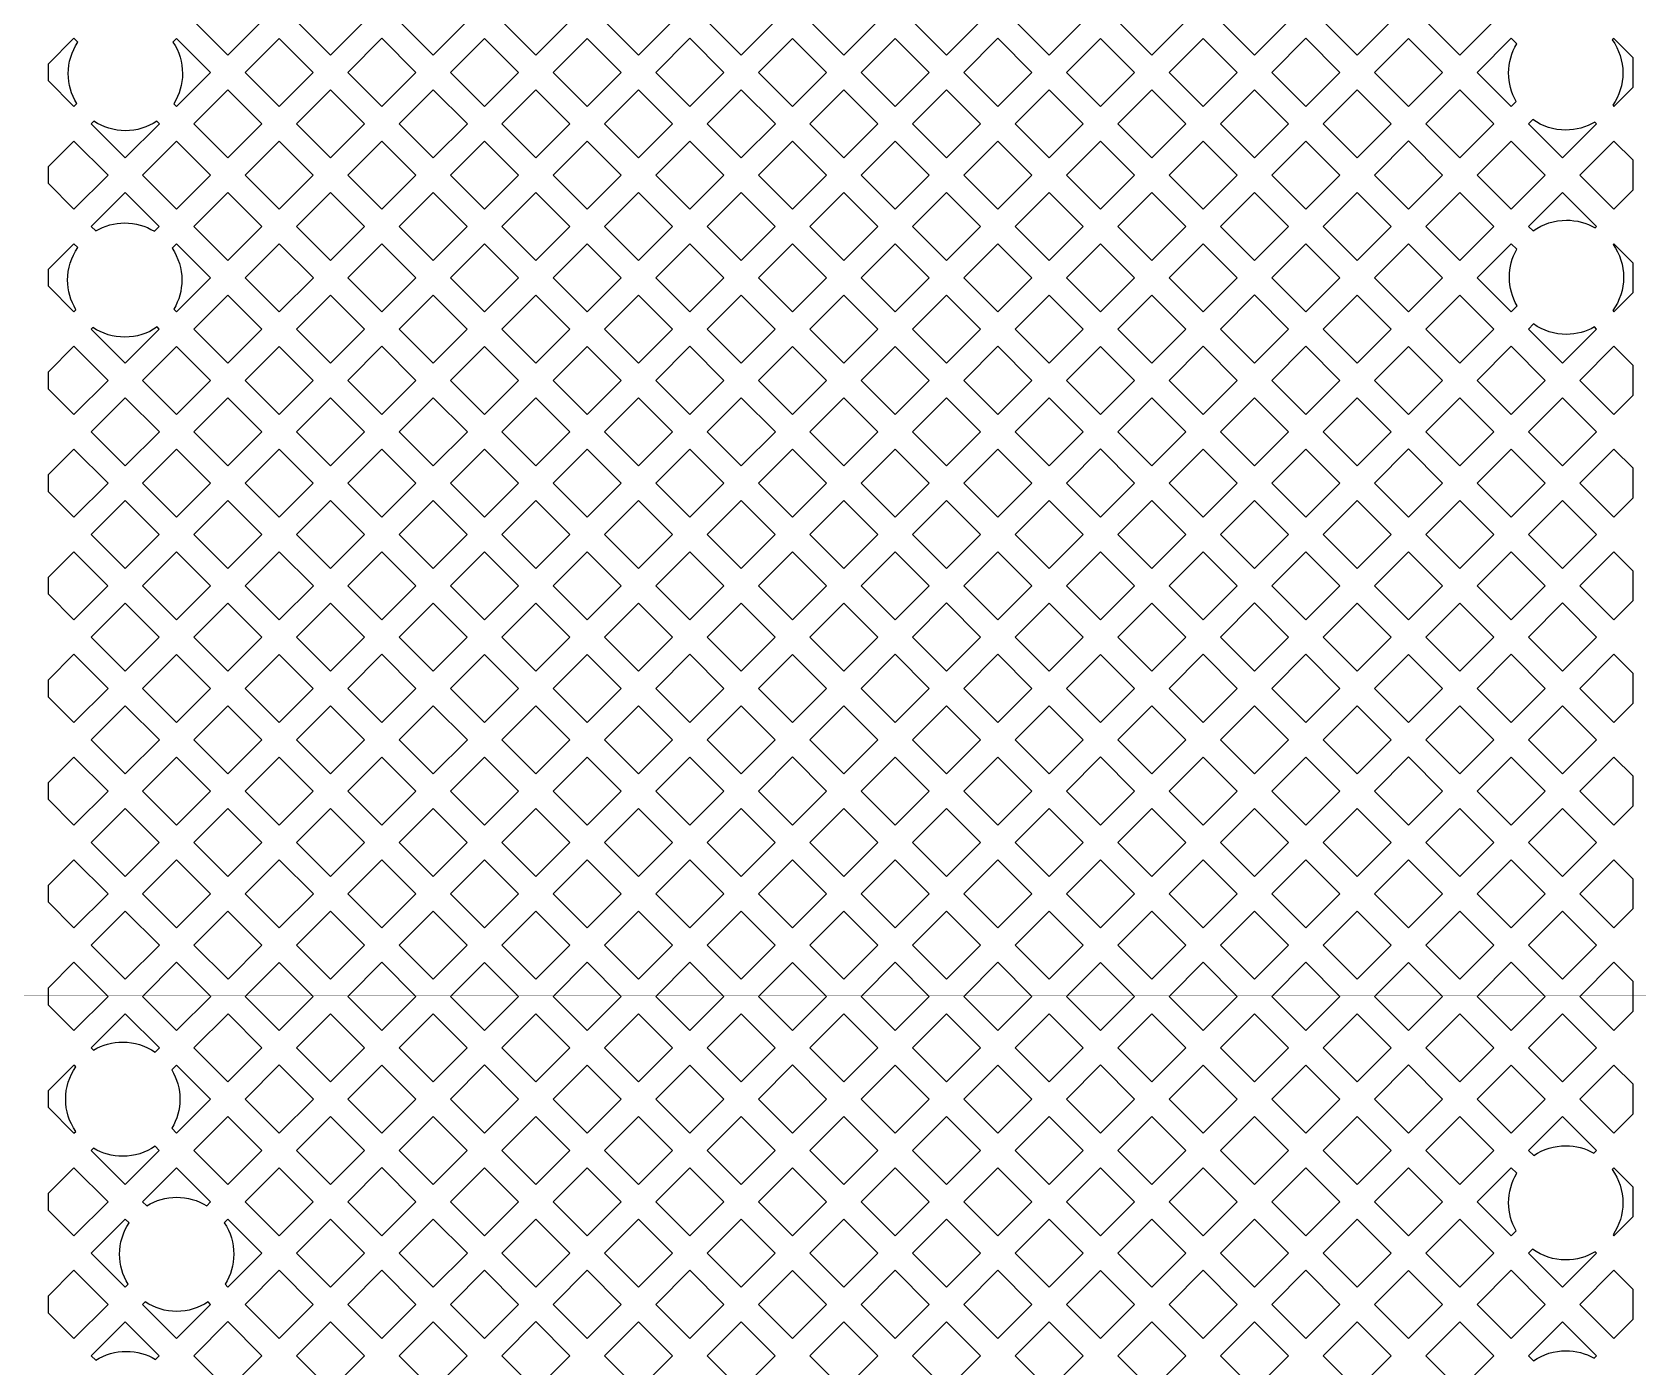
# Model space of a CAD drawing. Extents: x 726 to 4465, y 139 to 737.
# Drawn here: x 3900.23 to 3905.23, y 355.18 to 359.34 of the extents above; entities that cross this region are included whole.
import ezdxf

# ---------------------------------------------------------------- set-up
doc = ezdxf.new("R2010")
doc.units = 0
doc.layers.add('bak_bak_ttr1-bcq6716', color=11, linetype='Continuous')
doc.layers.add('quyukuang', color=9, linetype='Continuous')

msp = doc.modelspace()

# ---------------------------------------------------------------- linework, layer by layer
at = {"layer": 'bak_bak_ttr1-bcq6716'}
for points in [[(3900.7296, 359.373), (3900.8356, 359.267), (3900.9416, 359.373), (3900.8356, 359.479)], [(3901.0494, 359.373), (3901.1553, 359.2671), (3901.2613, 359.3731), (3901.1554, 359.479)], [(3901.3691, 359.3731), (3901.4751, 359.2671), (3901.581, 359.373), (3901.4749, 359.479)], [(3901.6887, 359.373), (3901.7947, 359.267), (3901.9007, 359.373), (3901.7947, 359.479)], [(3902.0085, 359.373), (3902.1144, 359.2671), (3902.2204, 359.3731), (3902.1145, 359.479)], [(3902.3282, 359.3731), (3902.4342, 359.2671), (3902.5401, 359.373), (3902.434, 359.479)], [(3902.6478, 359.373), (3902.7538, 359.267), (3902.8598, 359.373), (3902.7538, 359.479)], [(3902.9676, 359.373), (3903.0735, 359.2671), (3903.1795, 359.3731), (3903.0736, 359.479)], [(3903.2873, 359.3731), (3903.3933, 359.2671), (3903.4992, 359.373), (3903.3931, 359.479)], [(3903.6069, 359.373), (3903.7129, 359.267), (3903.8189, 359.373), (3903.7129, 359.479)], [(3903.9267, 359.373), (3904.0326, 359.2671), (3904.1386, 359.3731), (3904.0327, 359.479)], [(3904.2464, 359.3731), (3904.3524, 359.2671), (3904.4583, 359.373), (3904.3523, 359.479)], [(3904.566, 359.373), (3904.6719, 359.2671), (3904.7779, 359.3731), (3904.672, 359.479)], [(3900.8895, 359.2131), (3900.9954, 359.1072), (3901.1014, 359.2133), (3900.9955, 359.3191)], [(3901.2092, 359.2133), (3901.3152, 359.1072), (3901.4212, 359.2133), (3901.3152, 359.3193)], [(3901.5289, 359.2133), (3901.635, 359.1072), (3901.7408, 359.2131), (3901.6348, 359.3191)], [(3901.8486, 359.2131), (3901.9545, 359.1072), (3902.0605, 359.2133), (3901.9546, 359.3191)], [(3902.1683, 359.2133), (3902.2743, 359.1072), (3902.3803, 359.2133), (3902.2743, 359.3193)], [(3902.4881, 359.2133), (3902.5941, 359.1072), (3902.7, 359.2131), (3902.5939, 359.3191)], [(3902.8077, 359.2131), (3902.9136, 359.1072), (3903.0196, 359.2133), (3902.9137, 359.3191)], [(3903.1274, 359.2133), (3903.2334, 359.1072), (3903.3394, 359.2133), (3903.2334, 359.3193)], [(3903.4472, 359.2133), (3903.5532, 359.1072), (3903.6591, 359.2131), (3903.553, 359.3191)], [(3903.7668, 359.2131), (3903.8727, 359.1072), (3903.9787, 359.2133), (3903.8728, 359.3191)], [(3904.0865, 359.2133), (3904.1925, 359.1072), (3904.2985, 359.2133), (3904.1925, 359.3193)], [(3904.4063, 359.2133), (3904.5121, 359.1074), (3904.618, 359.2133), (3904.5121, 359.3191)], [(3900.7297, 359.0534), (3900.8356, 358.9475), (3900.9415, 359.0534), (3900.8356, 359.1592)], [(3901.0493, 359.0534), (3901.1553, 358.9473), (3901.2613, 359.0534), (3901.1553, 359.1594)], [(3901.3691, 359.0534), (3901.4751, 358.9473), (3901.5811, 359.0534), (3901.4751, 359.1594)], [(3901.6888, 359.0534), (3901.7947, 358.9475), (3901.9006, 359.0534), (3901.7947, 359.1592)], [(3902.0084, 359.0534), (3902.1144, 358.9473), (3902.2204, 359.0534), (3902.1144, 359.1594)], [(3902.3282, 359.0534), (3902.4342, 358.9473), (3902.5402, 359.0534), (3902.4342, 359.1594)], [(3902.6479, 359.0534), (3902.7538, 358.9475), (3902.8597, 359.0534), (3902.7538, 359.1592)], [(3902.9675, 359.0534), (3903.0735, 358.9473), (3903.1795, 359.0534), (3903.0735, 359.1594)], [(3903.2873, 359.0534), (3903.3933, 358.9473), (3903.4993, 359.0534), (3903.3933, 359.1594)], [(3903.607, 359.0534), (3903.7129, 358.9475), (3903.8188, 359.0534), (3903.7129, 359.1592)], [(3903.9266, 359.0534), (3904.0326, 358.9473), (3904.1386, 359.0534), (3904.0326, 359.1594)], [(3904.2464, 359.0534), (3904.3523, 358.9475), (3904.4583, 359.0535), (3904.3524, 359.1594)], [(3904.566, 359.0535), (3904.672, 358.9475), (3904.7779, 359.0534), (3904.6719, 359.1594)], [(3900.2754, 358.8681), (3900.3561, 358.7875), (3900.4621, 358.8935), (3900.3561, 358.9995), (3900.2754, 358.9188)], [(3900.5698, 358.8935), (3900.6757, 358.7876), (3900.7817, 358.8936), (3900.6759, 358.9995)], [(3900.8895, 358.8936), (3900.9955, 358.7876), (3901.1014, 358.8935), (3900.9954, 358.9995)], [(3901.2092, 358.8935), (3901.3152, 358.7875), (3901.4212, 358.8935), (3901.3152, 358.9995)], [(3901.5289, 358.8935), (3901.6348, 358.7876), (3901.7408, 358.8936), (3901.635, 358.9995)], [(3901.8486, 358.8936), (3901.9546, 358.7876), (3902.0605, 358.8935), (3901.9545, 358.9995)], [(3902.1683, 358.8935), (3902.2743, 358.7875), (3902.3803, 358.8935), (3902.2743, 358.9995)], [(3902.4881, 358.8935), (3902.5939, 358.7876), (3902.6999, 358.8936), (3902.5941, 358.9995)], [(3902.8077, 358.8936), (3902.9137, 358.7876), (3903.0196, 358.8935), (3902.9136, 358.9995)], [(3903.1274, 358.8935), (3903.2334, 358.7875), (3903.3394, 358.8935), (3903.2334, 358.9995)], [(3903.4472, 358.8935), (3903.553, 358.7876), (3903.6591, 358.8936), (3903.5532, 358.9995)], [(3903.7668, 358.8936), (3903.8728, 358.7876), (3903.9787, 358.8935), (3903.8727, 358.9995)], [(3904.0865, 358.8935), (3904.1924, 358.7876), (3904.2984, 358.8936), (3904.1925, 358.9995)], [(3904.4061, 358.8936), (3904.5121, 358.7876), (3904.6182, 358.8936), (3904.5121, 358.9996)], [(3904.7259, 358.8936), (3904.8319, 358.7876), (3904.9378, 358.8935), (3904.8318, 358.9995)], [(3905.0456, 358.8935), (3905.1515, 358.7876), (3905.2117, 358.8478), (3905.2117, 358.9394), (3905.1516, 358.9995)], [(3900.7296, 358.7337), (3900.8356, 358.6277), (3900.9416, 358.7337), (3900.8356, 358.8397)], [(3901.0494, 358.7337), (3901.1554, 358.6277), (3901.2613, 358.7336), (3901.1553, 358.8396)], [(3901.3691, 358.7336), (3901.4749, 358.6277), (3901.581, 358.7337), (3901.4751, 358.8396)], [(3901.6887, 358.7337), (3901.7947, 358.6277), (3901.9007, 358.7337), (3901.7947, 358.8397)], [(3902.0085, 358.7337), (3902.1145, 358.6277), (3902.2204, 358.7336), (3902.1144, 358.8396)], [(3902.3282, 358.7336), (3902.434, 358.6277), (3902.5401, 358.7337), (3902.4342, 358.8396)], [(3902.6478, 358.7337), (3902.7538, 358.6277), (3902.8598, 358.7337), (3902.7538, 358.8397)], [(3902.9676, 358.7337), (3903.0736, 358.6277), (3903.1795, 358.7336), (3903.0735, 358.8396)], [(3903.2873, 358.7336), (3903.3931, 358.6277), (3903.4992, 358.7337), (3903.3933, 358.8396)], [(3903.6069, 358.7337), (3903.7129, 358.6277), (3903.8189, 358.7337), (3903.7129, 358.8397)], [(3903.9267, 358.7337), (3904.0326, 358.6278), (3904.1385, 358.7337), (3904.0326, 358.8396)], [(3904.2462, 358.7337), (3904.3523, 358.6277), (3904.4583, 358.7337), (3904.3523, 358.8397)], [(3904.566, 358.7337), (3904.672, 358.6277), (3904.7781, 358.7337), (3904.672, 358.8397)], [(3900.8895, 358.5738), (3900.9955, 358.4678), (3901.1015, 358.5738), (3900.9955, 358.6798)], [(3901.2093, 358.5738), (3901.3152, 358.4679), (3901.4211, 358.5738), (3901.3152, 358.6797)], [(3901.5288, 358.5738), (3901.6348, 358.4678), (3901.7408, 358.5738), (3901.6348, 358.6798)], [(3901.8486, 358.5738), (3901.9546, 358.4678), (3902.0606, 358.5738), (3901.9546, 358.6798)], [(3902.1684, 358.5738), (3902.2743, 358.4679), (3902.3802, 358.5738), (3902.2743, 358.6797)], [(3902.4879, 358.5738), (3902.5939, 358.4678), (3902.7, 358.5738), (3902.5939, 358.6798)], [(3902.8077, 358.5738), (3902.9137, 358.4678), (3903.0197, 358.5738), (3902.9137, 358.6798)], [(3903.1275, 358.5738), (3903.2334, 358.4679), (3903.3393, 358.5738), (3903.2334, 358.6797)], [(3903.447, 358.5738), (3903.553, 358.4678), (3903.6591, 358.5738), (3903.553, 358.6798)], [(3903.7668, 358.5738), (3903.8727, 358.4679), (3903.9787, 358.5739), (3903.8728, 358.6798)], [(3904.0865, 358.5739), (3904.1925, 358.4679), (3904.2984, 358.5738), (3904.1924, 358.6798)], [(3904.4061, 358.5738), (3904.5121, 358.4678), (3904.6182, 358.5738), (3904.5121, 358.6798)], [(3900.7296, 358.4139), (3900.8356, 358.3079), (3900.9416, 358.4139), (3900.8356, 358.5199)], [(3901.0494, 358.4139), (3901.1553, 358.308), (3901.2613, 358.414), (3901.1554, 358.5199)], [(3901.3691, 358.414), (3901.4751, 358.308), (3901.581, 358.4139), (3901.4749, 358.5199)], [(3901.6887, 358.4139), (3901.7947, 358.3079), (3901.9007, 358.4139), (3901.7947, 358.5199)], [(3902.0085, 358.4139), (3902.1144, 358.308), (3902.2204, 358.414), (3902.1145, 358.5199)], [(3902.3282, 358.414), (3902.4342, 358.308), (3902.5401, 358.4139), (3902.434, 358.5199)], [(3902.6478, 358.4139), (3902.7538, 358.3079), (3902.8598, 358.4139), (3902.7538, 358.5199)], [(3902.9676, 358.4139), (3903.0735, 358.308), (3903.1795, 358.414), (3903.0736, 358.5199)], [(3903.2873, 358.414), (3903.3933, 358.308), (3903.4992, 358.4139), (3903.3931, 358.5199)], [(3903.6069, 358.4139), (3903.7128, 358.308), (3903.8188, 358.414), (3903.7129, 358.5199)], [(3903.9266, 358.414), (3904.0326, 358.308), (3904.1386, 358.414), (3904.0326, 358.5201)], [(3904.2464, 358.414), (3904.3524, 358.308), (3904.4583, 358.4139), (3904.3523, 358.5199)], [(3904.566, 358.4139), (3904.6719, 358.308), (3904.7779, 358.414), (3904.672, 358.5199)], [(3900.2759, 358.2283), (3900.3561, 358.1481), (3900.4621, 358.2542), (3900.3561, 358.3602), (3900.2759, 358.28)], [(3900.5698, 358.2542), (3900.6759, 358.1481), (3900.7817, 358.254), (3900.6757, 358.36)], [(3900.8895, 358.254), (3900.9954, 358.1481), (3901.1014, 358.2542), (3900.9955, 358.36)], [(3901.2092, 358.2542), (3901.3152, 358.1481), (3901.4212, 358.2542), (3901.3152, 358.3602)], [(3901.5289, 358.2542), (3901.635, 358.1481), (3901.7408, 358.254), (3901.6348, 358.36)], [(3901.8486, 358.254), (3901.9545, 358.1481), (3902.0605, 358.2542), (3901.9546, 358.36)], [(3902.1683, 358.2542), (3902.2743, 358.1481), (3902.3803, 358.2541), (3902.2743, 358.3602)], [(3902.488, 358.2542), (3902.5941, 358.1481), (3902.7, 358.254), (3902.5939, 358.36)], [(3902.8077, 358.254), (3902.9136, 358.1481), (3903.0196, 358.2542), (3902.9137, 358.36)], [(3903.1274, 358.2542), (3903.2334, 358.1481), (3903.3394, 358.2542), (3903.2334, 358.3602)], [(3903.4472, 358.2542), (3903.553, 358.1483), (3903.6589, 358.2542), (3903.553, 358.36)], [(3903.7667, 358.2542), (3903.8727, 358.1481), (3903.9787, 358.2542), (3903.8727, 358.3602)], [(3904.0865, 358.2542), (3904.1925, 358.1481), (3904.2985, 358.2542), (3904.1925, 358.3602)], [(3904.4063, 358.2542), (3904.5121, 358.1483), (3904.618, 358.2542), (3904.5121, 358.36)], [(3904.7258, 358.2542), (3904.8318, 358.1481), (3904.9378, 358.2542), (3904.8318, 358.3602)], [(3905.0456, 358.2542), (3905.1516, 358.1481), (3905.2117, 358.2082), (3905.2117, 358.3001), (3905.1516, 358.3602)], [(3900.41, 358.0943), (3900.516, 357.9882), (3900.622, 358.0943), (3900.516, 358.2003)], [(3900.7297, 358.0943), (3900.8356, 357.9884), (3900.9415, 358.0943), (3900.8356, 358.2001)], [(3901.0493, 358.0943), (3901.1553, 357.9882), (3901.2613, 358.0943), (3901.1553, 358.2003)], [(3901.3691, 358.0943), (3901.4751, 357.9882), (3901.5811, 358.0943), (3901.4751, 358.2003)], [(3901.6888, 358.0943), (3901.7947, 357.9884), (3901.9006, 358.0943), (3901.7947, 358.2001)], [(3902.0084, 358.0943), (3902.1144, 357.9882), (3902.2204, 358.0943), (3902.1144, 358.2003)], [(3902.3282, 358.0943), (3902.4342, 357.9882), (3902.5402, 358.0943), (3902.4342, 358.2003)], [(3902.6479, 358.0943), (3902.7538, 357.9884), (3902.8597, 358.0943), (3902.7538, 358.2001)], [(3902.9675, 358.0943), (3903.0735, 357.9882), (3903.1795, 358.0943), (3903.0735, 358.2003)], [(3903.2873, 358.0943), (3903.3931, 357.9884), (3903.4992, 358.0944), (3903.3933, 358.2003)], [(3903.6069, 358.0944), (3903.7129, 357.9884), (3903.8188, 358.0943), (3903.7128, 358.2003)], [(3903.9266, 358.0943), (3904.0326, 357.9882), (3904.1386, 358.0943), (3904.0326, 358.2003)], [(3904.2464, 358.0943), (3904.3523, 357.9884), (3904.4583, 358.0944), (3904.3524, 358.2003)], [(3904.566, 358.0944), (3904.672, 357.9884), (3904.7779, 358.0943), (3904.6719, 358.2003)], [(3904.8857, 358.0943), (3904.9917, 357.9882), (3905.0977, 358.0943), (3904.9917, 358.2003)], [(3900.2759, 357.9085), (3900.3561, 357.8284), (3900.4621, 357.9344), (3900.3561, 358.0404), (3900.2759, 357.9602)], [(3900.5698, 357.9344), (3900.6757, 357.8285), (3900.7817, 357.9345), (3900.6759, 358.0404)], [(3900.8895, 357.9345), (3900.9955, 357.8285), (3901.1014, 357.9344), (3900.9954, 358.0404)], [(3901.2092, 357.9344), (3901.3152, 357.8284), (3901.4212, 357.9344), (3901.3152, 358.0404)], [(3901.5289, 357.9344), (3901.6348, 357.8285), (3901.7408, 357.9345), (3901.635, 358.0404)], [(3901.8486, 357.9345), (3901.9546, 357.8285), (3902.0605, 357.9344), (3901.9545, 358.0404)], [(3902.1683, 357.9344), (3902.2743, 357.8284), (3902.3803, 357.9344), (3902.2743, 358.0404)], [(3902.4881, 357.9344), (3902.5939, 357.8285), (3902.6999, 357.9345), (3902.5941, 358.0404)], [(3902.8077, 357.9345), (3902.9137, 357.8285), (3903.0196, 357.9344), (3902.9136, 358.0404)], [(3903.1274, 357.9344), (3903.2333, 357.8285), (3903.3393, 357.9345), (3903.2334, 358.0404)], [(3903.447, 357.9345), (3903.553, 357.8285), (3903.6591, 357.9345), (3903.553, 358.0405)], [(3903.7668, 357.9345), (3903.8728, 357.8285), (3903.9787, 357.9344), (3903.8727, 358.0404)], [(3904.0865, 357.9344), (3904.1924, 357.8285), (3904.2984, 357.9345), (3904.1925, 358.0404)], [(3904.4061, 357.9345), (3904.5121, 357.8285), (3904.6182, 357.9345), (3904.5121, 358.0405)], [(3904.7259, 357.9345), (3904.8319, 357.8285), (3904.9378, 357.9344), (3904.8318, 358.0404)], [(3905.0456, 357.9344), (3905.1515, 357.8285), (3905.2117, 357.8887), (3905.2117, 357.9803), (3905.1516, 358.0404)], [(3900.41, 357.7745), (3900.5158, 357.6686), (3900.6218, 357.7746), (3900.516, 357.8805)], [(3900.7296, 357.7746), (3900.8356, 357.6686), (3900.9416, 357.7746), (3900.8356, 357.8806)], [(3901.0494, 357.7746), (3901.1554, 357.6686), (3901.2613, 357.7745), (3901.1553, 357.8805)], [(3901.3691, 357.7745), (3901.4749, 357.6686), (3901.581, 357.7746), (3901.4751, 357.8805)], [(3901.6887, 357.7746), (3901.7947, 357.6686), (3901.9007, 357.7746), (3901.7947, 357.8806)], [(3902.0085, 357.7746), (3902.1145, 357.6686), (3902.2204, 357.7745), (3902.1144, 357.8805)], [(3902.3282, 357.7745), (3902.434, 357.6686), (3902.5401, 357.7746), (3902.4342, 357.8805)], [(3902.6478, 357.7746), (3902.7538, 357.6686), (3902.8598, 357.7746), (3902.7538, 357.8806)], [(3902.9676, 357.7746), (3903.0735, 357.6687), (3903.1794, 357.7746), (3903.0735, 357.8805)], [(3903.2871, 357.7746), (3903.3931, 357.6686), (3903.4992, 357.7746), (3903.3931, 357.8806)], [(3903.6069, 357.7746), (3903.7129, 357.6686), (3903.8189, 357.7746), (3903.7129, 357.8806)], [(3903.9267, 357.7746), (3904.0326, 357.6687), (3904.1385, 357.7746), (3904.0326, 357.8805)], [(3904.2462, 357.7746), (3904.3523, 357.6686), (3904.4583, 357.7746), (3904.3523, 357.8806)], [(3904.566, 357.7746), (3904.672, 357.6686), (3904.7781, 357.7746), (3904.672, 357.8806)], [(3904.8858, 357.7746), (3904.9917, 357.6687), (3905.0976, 357.7746), (3904.9917, 357.8805)], [(3900.2759, 357.589), (3900.3561, 357.5088), (3900.462, 357.6147), (3900.3561, 357.7206), (3900.2759, 357.6405)], [(3900.5697, 357.6147), (3900.6757, 357.5087), (3900.7817, 357.6147), (3900.6757, 357.7207)], [(3900.8895, 357.6147), (3900.9955, 357.5087), (3901.1015, 357.6147), (3900.9955, 357.7207)], [(3901.2093, 357.6147), (3901.3152, 357.5088), (3901.4211, 357.6147), (3901.3152, 357.7206)], [(3901.5288, 357.6147), (3901.6348, 357.5087), (3901.7408, 357.6147), (3901.6348, 357.7207)], [(3901.8486, 357.6147), (3901.9546, 357.5087), (3902.0606, 357.6147), (3901.9546, 357.7207)], [(3902.1684, 357.6147), (3902.2743, 357.5088), (3902.3802, 357.6147), (3902.2743, 357.7206)], [(3902.4879, 357.6147), (3902.5939, 357.5087), (3902.6999, 357.6147), (3902.5939, 357.7207)], [(3902.8077, 357.6147), (3902.9136, 357.5088), (3903.0196, 357.6148), (3902.9137, 357.7207)], [(3903.1274, 357.6148), (3903.2334, 357.5088), (3903.3393, 357.6147), (3903.2333, 357.7207)], [(3903.447, 357.6147), (3903.553, 357.5087), (3903.6591, 357.6147), (3903.553, 357.7207)], [(3903.7668, 357.6147), (3903.8727, 357.5088), (3903.9787, 357.6148), (3903.8728, 357.7207)], [(3904.0865, 357.6148), (3904.1925, 357.5088), (3904.2984, 357.6147), (3904.1924, 357.7207)], [(3904.4061, 357.6147), (3904.5121, 357.5087), (3904.6182, 357.6147), (3904.5121, 357.7207)], [(3904.7259, 357.6147), (3904.8318, 357.5088), (3904.9378, 357.6148), (3904.8319, 357.7207)], [(3905.0456, 357.6148), (3905.1516, 357.5088), (3905.2117, 357.5689), (3905.2117, 357.6605), (3905.1515, 357.7207)], [(3900.4099, 357.4549), (3900.516, 357.3489), (3900.6219, 357.4548), (3900.5158, 357.5608)], [(3900.7296, 357.4548), (3900.8356, 357.3488), (3900.9416, 357.4548), (3900.8356, 357.5608)], [(3901.0494, 357.4548), (3901.1553, 357.3489), (3901.2613, 357.4549), (3901.1554, 357.5608)], [(3901.3691, 357.4549), (3901.4751, 357.3489), (3901.581, 357.4548), (3901.4749, 357.5608)], [(3901.6887, 357.4548), (3901.7947, 357.3488), (3901.9007, 357.4548), (3901.7947, 357.5608)], [(3902.0085, 357.4548), (3902.1144, 357.3489), (3902.2204, 357.4549), (3902.1145, 357.5608)], [(3902.3282, 357.4549), (3902.4342, 357.3489), (3902.5401, 357.4548), (3902.434, 357.5608)], [(3902.6478, 357.4548), (3902.7537, 357.3489), (3902.8597, 357.4549), (3902.7538, 357.5608)], [(3902.9675, 357.4549), (3903.0735, 357.3489), (3903.1795, 357.4549), (3903.0735, 357.561)], [(3903.2873, 357.4549), (3903.3933, 357.3489), (3903.4992, 357.4548), (3903.3931, 357.5608)], [(3903.6069, 357.4548), (3903.7128, 357.3489), (3903.8188, 357.4549), (3903.7129, 357.5608)], [(3903.9266, 357.4549), (3904.0326, 357.3489), (3904.1386, 357.4549), (3904.0326, 357.561)], [(3904.2464, 357.4549), (3904.3524, 357.3489), (3904.4583, 357.4548), (3904.3523, 357.5608)], [(3904.566, 357.4548), (3904.6719, 357.3489), (3904.7779, 357.4549), (3904.672, 357.5608)], [(3904.8857, 357.4549), (3904.9917, 357.3489), (3905.0977, 357.4549), (3904.9917, 357.561)], [(3900.2759, 357.2692), (3900.3561, 357.189), (3900.4621, 357.295), (3900.3561, 357.4011), (3900.2759, 357.3209)], [(3900.5698, 357.295), (3900.6759, 357.189), (3900.7817, 357.2949), (3900.6757, 357.4009)], [(3900.8895, 357.2949), (3900.9954, 357.189), (3901.1014, 357.295), (3900.9955, 357.4009)], [(3901.2092, 357.295), (3901.3152, 357.189), (3901.4212, 357.295), (3901.3152, 357.4011)], [(3901.5289, 357.295), (3901.635, 357.189), (3901.7408, 357.2949), (3901.6348, 357.4009)], [(3901.8486, 357.2949), (3901.9545, 357.189), (3902.0605, 357.295), (3901.9546, 357.4009)], [(3902.1683, 357.295), (3902.2743, 357.189), (3902.3803, 357.295), (3902.2743, 357.4011)], [(3902.4881, 357.295), (3902.5939, 357.1892), (3902.6998, 357.295), (3902.5939, 357.4009)], [(3902.8076, 357.295), (3902.9136, 357.189), (3903.0196, 357.295), (3902.9136, 357.4011)], [(3903.1274, 357.295), (3903.2334, 357.189), (3903.3394, 357.295), (3903.2334, 357.4011)], [(3903.4472, 357.295), (3903.553, 357.1892), (3903.6589, 357.295), (3903.553, 357.4009)], [(3903.7667, 357.295), (3903.8727, 357.189), (3903.9787, 357.295), (3903.8727, 357.4011)], [(3904.0865, 357.295), (3904.1925, 357.189), (3904.2985, 357.295), (3904.1925, 357.4011)], [(3904.4063, 357.295), (3904.5121, 357.1892), (3904.618, 357.295), (3904.5121, 357.4009)], [(3904.7258, 357.295), (3904.8318, 357.189), (3904.9378, 357.295), (3904.8318, 357.4011)], [(3905.0456, 357.295), (3905.1516, 357.189), (3905.2117, 357.2491), (3905.2117, 357.341), (3905.1516, 357.4011)], [(3900.41, 357.1352), (3900.516, 357.0291), (3900.622, 357.1352), (3900.516, 357.2412)], [(3900.7297, 357.1352), (3900.8356, 357.0293), (3900.9415, 357.1352), (3900.8356, 357.241)], [(3901.0493, 357.1352), (3901.1553, 357.0291), (3901.2613, 357.1352), (3901.1553, 357.2412)], [(3901.3691, 357.1352), (3901.4751, 357.0291), (3901.5811, 357.1352), (3901.4751, 357.2412)], [(3901.6888, 357.1352), (3901.7947, 357.0293), (3901.9006, 357.1352), (3901.7947, 357.241)], [(3902.0084, 357.1352), (3902.1144, 357.0291), (3902.2204, 357.1352), (3902.1144, 357.2412)], [(3902.3282, 357.1352), (3902.434, 357.0293), (3902.5401, 357.1353), (3902.4342, 357.2412)], [(3902.6478, 357.1353), (3902.7538, 357.0293), (3902.8597, 357.1352), (3902.7537, 357.2412)], [(3902.9675, 357.1352), (3903.0735, 357.0291), (3903.1795, 357.1352), (3903.0735, 357.2412)], [(3903.2873, 357.1352), (3903.3931, 357.0293), (3903.4992, 357.1353), (3903.3933, 357.2412)], [(3903.6069, 357.1353), (3903.7129, 357.0293), (3903.8188, 357.1352), (3903.7128, 357.2412)], [(3903.9266, 357.1352), (3904.0326, 357.0291), (3904.1386, 357.1352), (3904.0326, 357.2412)], [(3904.2464, 357.1352), (3904.3523, 357.0293), (3904.4583, 357.1353), (3904.3524, 357.2412)], [(3904.566, 357.1353), (3904.672, 357.0293), (3904.7779, 357.1352), (3904.6719, 357.2412)], [(3904.8857, 357.1352), (3904.9917, 357.0291), (3905.0977, 357.1352), (3904.9917, 357.2412)], [(3900.2759, 356.9496), (3900.3562, 356.8694), (3900.4621, 356.9753), (3900.3561, 357.0813), (3900.2759, 357.0011)], [(3900.5698, 356.9753), (3900.6757, 356.8694), (3900.7817, 356.9754), (3900.6759, 357.0813)], [(3900.8895, 356.9754), (3900.9955, 356.8694), (3901.1014, 356.9753), (3900.9954, 357.0813)], [(3901.2092, 356.9753), (3901.3152, 356.8692), (3901.4212, 356.9753), (3901.3152, 357.0813)], [(3901.5289, 356.9753), (3901.6348, 356.8694), (3901.7408, 356.9754), (3901.635, 357.0813)], [(3901.8486, 356.9754), (3901.9546, 356.8694), (3902.0605, 356.9753), (3901.9545, 357.0813)], [(3902.1683, 356.9753), (3902.2742, 356.8694), (3902.3802, 356.9754), (3902.2743, 357.0813)], [(3902.4879, 356.9754), (3902.5939, 356.8694), (3902.7, 356.9754), (3902.5939, 357.0814)], [(3902.8077, 356.9754), (3902.9137, 356.8694), (3903.0196, 356.9753), (3902.9136, 357.0813)], [(3903.1274, 356.9753), (3903.2333, 356.8694), (3903.3393, 356.9754), (3903.2334, 357.0813)], [(3903.447, 356.9754), (3903.553, 356.8694), (3903.6591, 356.9754), (3903.553, 357.0814)], [(3903.7668, 356.9754), (3903.8728, 356.8694), (3903.9787, 356.9753), (3903.8727, 357.0813)], [(3904.0865, 356.9753), (3904.1924, 356.8694), (3904.2984, 356.9754), (3904.1925, 357.0813)], [(3904.4061, 356.9754), (3904.5121, 356.8694), (3904.6182, 356.9754), (3904.5121, 357.0814)], [(3904.7259, 356.9754), (3904.8319, 356.8694), (3904.9378, 356.9753), (3904.8318, 357.0813)], [(3905.0456, 356.9753), (3905.1515, 356.8694), (3905.2117, 356.9296), (3905.2117, 357.0212), (3905.1516, 357.0813)], [(3900.4101, 356.8155), (3900.516, 356.7096), (3900.6219, 356.8155), (3900.516, 356.9214)], [(3900.7296, 356.8155), (3900.8356, 356.7095), (3900.9416, 356.8155), (3900.8356, 356.9215)], [(3901.0494, 356.8155), (3901.1554, 356.7095), (3901.2613, 356.8154), (3901.1553, 356.9214)], [(3901.3691, 356.8154), (3901.4749, 356.7095), (3901.581, 356.8155), (3901.4751, 356.9214)], [(3901.6887, 356.8155), (3901.7947, 356.7095), (3901.9007, 356.8155), (3901.7947, 356.9215)], [(3902.0085, 356.8155), (3902.1144, 356.7096), (3902.2203, 356.8155), (3902.1144, 356.9214)], [(3902.328, 356.8155), (3902.434, 356.7095), (3902.5401, 356.8155), (3902.434, 356.9215)], [(3902.6478, 356.8155), (3902.7538, 356.7095), (3902.8598, 356.8155), (3902.7538, 356.9215)], [(3902.9676, 356.8155), (3903.0735, 356.7096), (3903.1794, 356.8155), (3903.0735, 356.9214)], [(3903.2871, 356.8155), (3903.3931, 356.7095), (3903.4992, 356.8155), (3903.3931, 356.9215)], [(3903.6069, 356.8155), (3903.7129, 356.7095), (3903.8189, 356.8155), (3903.7129, 356.9215)], [(3903.9267, 356.8155), (3904.0326, 356.7096), (3904.1385, 356.8155), (3904.0326, 356.9214)], [(3904.2462, 356.8155), (3904.3523, 356.7095), (3904.4583, 356.8155), (3904.3523, 356.9215)], [(3904.566, 356.8155), (3904.672, 356.7095), (3904.7781, 356.8155), (3904.672, 356.9215)], [(3904.8858, 356.8155), (3904.9917, 356.7096), (3905.0976, 356.8155), (3904.9917, 356.9214)], [(3900.2759, 356.6299), (3900.3561, 356.5497), (3900.4621, 356.6557), (3900.3562, 356.7616), (3900.2759, 356.6814)], [(3900.5698, 356.6557), (3900.6759, 356.5497), (3900.7817, 356.6556), (3900.6757, 356.7616)], [(3900.8895, 356.6556), (3900.9955, 356.5496), (3901.1015, 356.6556), (3900.9955, 356.7616)], [(3901.2093, 356.6556), (3901.3152, 356.5497), (3901.4211, 356.6556), (3901.3152, 356.7615)], [(3901.5288, 356.6556), (3901.6348, 356.5496), (3901.7408, 356.6556), (3901.6348, 356.7616)], [(3901.8486, 356.6556), (3901.9545, 356.5497), (3902.0605, 356.6557), (3901.9546, 356.7616)], [(3902.1683, 356.6557), (3902.2743, 356.5497), (3902.3802, 356.6556), (3902.2742, 356.7616)], [(3902.4879, 356.6556), (3902.5939, 356.5496), (3902.6999, 356.6556), (3902.5939, 356.7616)], [(3902.8077, 356.6556), (3902.9136, 356.5497), (3903.0196, 356.6557), (3902.9137, 356.7616)], [(3903.1274, 356.6557), (3903.2334, 356.5497), (3903.3393, 356.6556), (3903.2333, 356.7616)], [(3903.447, 356.6556), (3903.553, 356.5496), (3903.6591, 356.6556), (3903.553, 356.7616)], [(3903.7668, 356.6556), (3903.8727, 356.5497), (3903.9787, 356.6557), (3903.8728, 356.7616)], [(3904.0865, 356.6557), (3904.1925, 356.5497), (3904.2984, 356.6556), (3904.1924, 356.7616)], [(3904.4061, 356.6556), (3904.5121, 356.5496), (3904.6182, 356.6556), (3904.5121, 356.7616)], [(3904.7259, 356.6556), (3904.8318, 356.5497), (3904.9378, 356.6557), (3904.8319, 356.7616)], [(3905.0456, 356.6557), (3905.1516, 356.5497), (3905.2117, 356.6098), (3905.2117, 356.7014), (3905.1515, 356.7616)], [(3900.41, 356.4958), (3900.516, 356.3898), (3900.622, 356.4958), (3900.516, 356.6018)], [(3900.7297, 356.4958), (3900.8358, 356.3898), (3900.9416, 356.4957), (3900.8356, 356.6017)], [(3901.0494, 356.4957), (3901.1553, 356.3898), (3901.2613, 356.4958), (3901.1554, 356.6017)], [(3901.3691, 356.4958), (3901.4751, 356.3898), (3901.581, 356.4957), (3901.4749, 356.6017)], [(3901.6887, 356.4957), (3901.7946, 356.3898), (3901.9006, 356.4958), (3901.7947, 356.6017)], [(3902.0084, 356.4958), (3902.1144, 356.3898), (3902.2204, 356.4958), (3902.1144, 356.6018)], [(3902.3282, 356.4958), (3902.4342, 356.3898), (3902.5401, 356.4957), (3902.434, 356.6017)], [(3902.6478, 356.4957), (3902.7537, 356.3898), (3902.8597, 356.4958), (3902.7538, 356.6017)], [(3902.9675, 356.4958), (3903.0735, 356.3898), (3903.1795, 356.4958), (3903.0735, 356.6018)], [(3903.2873, 356.4958), (3903.3933, 356.3898), (3903.4992, 356.4957), (3903.3931, 356.6017)], [(3903.6069, 356.4957), (3903.7128, 356.3898), (3903.8188, 356.4958), (3903.7129, 356.6017)], [(3903.9266, 356.4958), (3904.0326, 356.3898), (3904.1386, 356.4958), (3904.0326, 356.6018)], [(3904.2464, 356.4958), (3904.3524, 356.3898), (3904.4583, 356.4957), (3904.3523, 356.6017)], [(3904.566, 356.4957), (3904.6719, 356.3898), (3904.7779, 356.4958), (3904.672, 356.6017)], [(3904.8857, 356.4958), (3904.9917, 356.3898), (3905.0977, 356.4958), (3904.9917, 356.6018)], [(3900.2759, 356.3101), (3900.3561, 356.2299), (3900.4621, 356.3359), (3900.3561, 356.442), (3900.2759, 356.3618)], [(3900.5698, 356.3359), (3900.6759, 356.2299), (3900.7819, 356.3359), (3900.6759, 356.442)], [(3900.8896, 356.3359), (3900.9955, 356.2301), (3901.1014, 356.3359), (3900.9955, 356.4418)], [(3901.2092, 356.3359), (3901.3152, 356.2299), (3901.4212, 356.3359), (3901.3152, 356.442)], [(3901.5289, 356.3359), (3901.6348, 356.2301), (3901.7407, 356.3359), (3901.6348, 356.4418)], [(3901.8485, 356.3359), (3901.9545, 356.2299), (3902.0605, 356.3359), (3901.9545, 356.442)], [(3902.1683, 356.3359), (3902.2743, 356.2299), (3902.3803, 356.3359), (3902.2743, 356.442)], [(3902.4881, 356.3359), (3902.5939, 356.2301), (3902.6998, 356.3359), (3902.5939, 356.4418)], [(3902.8076, 356.3359), (3902.9136, 356.2299), (3903.0196, 356.3359), (3902.9136, 356.442)], [(3903.1274, 356.3359), (3903.2334, 356.2299), (3903.3394, 356.3359), (3903.2334, 356.442)], [(3903.4472, 356.3359), (3903.553, 356.2301), (3903.6589, 356.3359), (3903.553, 356.4418)], [(3903.7667, 356.3359), (3903.8727, 356.2299), (3903.9787, 356.3359), (3903.8727, 356.442)], [(3904.0865, 356.3359), (3904.1925, 356.2299), (3904.2985, 356.3359), (3904.1925, 356.442)], [(3904.4063, 356.3359), (3904.5121, 356.2301), (3904.618, 356.3359), (3904.5121, 356.4418)], [(3904.7258, 356.3359), (3904.8318, 356.2299), (3904.9378, 356.3359), (3904.8318, 356.442)], [(3905.0456, 356.3359), (3905.1516, 356.2299), (3905.2117, 356.29), (3905.2117, 356.3819), (3905.1516, 356.442)], [(3900.7297, 356.1761), (3900.8356, 356.0702), (3900.9416, 356.1762), (3900.8358, 356.2821)], [(3901.0494, 356.1762), (3901.1554, 356.0702), (3901.2613, 356.1761), (3901.1553, 356.2821)], [(3901.3691, 356.1761), (3901.4749, 356.0702), (3901.581, 356.1762), (3901.4751, 356.2821)], [(3901.6887, 356.1762), (3901.7947, 356.0702), (3901.9006, 356.1761), (3901.7946, 356.2821)], [(3902.0084, 356.1761), (3902.1144, 356.07), (3902.2204, 356.1761), (3902.1144, 356.2821)], [(3902.3282, 356.1761), (3902.434, 356.0702), (3902.5401, 356.1762), (3902.4342, 356.2821)], [(3902.6478, 356.1762), (3902.7538, 356.0702), (3902.8597, 356.176), (3902.7537, 356.2821)], [(3902.9675, 356.176), (3903.0735, 356.07), (3903.1795, 356.176), (3903.0735, 356.2821)], [(3903.2873, 356.176), (3903.3931, 356.0702), (3903.4992, 356.1762), (3903.3933, 356.2821)], [(3903.6069, 356.1762), (3903.7129, 356.0702), (3903.8188, 356.1761), (3903.7128, 356.2821)], [(3903.9266, 356.1761), (3904.0326, 356.07), (3904.1386, 356.176), (3904.0326, 356.2821)], [(3904.2464, 356.176), (3904.3523, 356.0702), (3904.4583, 356.1762), (3904.3524, 356.2821)], [(3904.566, 356.1762), (3904.672, 356.0702), (3904.7779, 356.176), (3904.6719, 356.2821)], [(3904.8857, 356.176), (3904.9917, 356.07), (3905.0977, 356.1761), (3904.9917, 356.2821)], [(3900.8895, 356.0163), (3900.9955, 355.9103), (3901.1015, 356.0163), (3900.9955, 356.1223)], [(3901.2093, 356.0163), (3901.3152, 355.9104), (3901.4211, 356.0163), (3901.3152, 356.1222)], [(3901.5288, 356.0163), (3901.6348, 355.9103), (3901.7408, 356.0163), (3901.6348, 356.1223)], [(3901.8486, 356.0163), (3901.9546, 355.9103), (3902.0605, 356.0162), (3901.9545, 356.1222)], [(3902.1683, 356.0162), (3902.2742, 355.9103), (3902.3802, 356.0163), (3902.2743, 356.1222)], [(3902.4879, 356.0163), (3902.5939, 355.9103), (3902.6999, 356.0163), (3902.5939, 356.1223)], [(3902.8077, 356.0163), (3902.9137, 355.9103), (3903.0196, 356.0162), (3902.9136, 356.1222)], [(3903.1274, 356.0162), (3903.2333, 355.9103), (3903.3393, 356.0163), (3903.2334, 356.1222)], [(3903.447, 356.0163), (3903.553, 355.9103), (3903.6591, 356.0163), (3903.553, 356.1223)], [(3903.7668, 356.0163), (3903.8728, 355.9103), (3903.9787, 356.0162), (3903.8727, 356.1222)], [(3904.0865, 356.0162), (3904.1924, 355.9103), (3904.2984, 356.0163), (3904.1925, 356.1222)], [(3904.4061, 356.0163), (3904.5121, 355.9103), (3904.6182, 356.0163), (3904.5121, 356.1223)], [(3904.7259, 356.0163), (3904.8319, 355.9103), (3904.9378, 356.0162), (3904.8318, 356.1222)], [(3905.0456, 356.0162), (3905.1515, 355.9103), (3905.2117, 355.9705), (3905.2117, 356.0621), (3905.1516, 356.1222)], [(3900.7296, 355.8564), (3900.8356, 355.7504), (3900.9416, 355.8564), (3900.8356, 355.9624)], [(3901.0494, 355.8564), (3901.1553, 355.7505), (3901.2613, 355.8565), (3901.1554, 355.9624)], [(3901.3691, 355.8565), (3901.4751, 355.7505), (3901.581, 355.8564), (3901.4749, 355.9624)], [(3901.6887, 355.8564), (3901.7947, 355.7504), (3901.9007, 355.8564), (3901.7947, 355.9624)], [(3902.0085, 355.8564), (3902.1144, 355.7505), (3902.2203, 355.8564), (3902.1144, 355.9623)], [(3902.328, 355.8564), (3902.434, 355.7504), (3902.5401, 355.8564), (3902.434, 355.9624)], [(3902.6478, 355.8564), (3902.7538, 355.7504), (3902.8598, 355.8564), (3902.7538, 355.9624)], [(3902.9676, 355.8564), (3903.0735, 355.7505), (3903.1794, 355.8564), (3903.0735, 355.9623)], [(3903.2871, 355.8564), (3903.3931, 355.7504), (3903.4992, 355.8564), (3903.3931, 355.9624)], [(3903.6069, 355.8564), (3903.7129, 355.7504), (3903.8189, 355.8564), (3903.7129, 355.9624)], [(3903.9267, 355.8564), (3904.0326, 355.7505), (3904.1385, 355.8564), (3904.0326, 355.9623)], [(3904.2462, 355.8564), (3904.3523, 355.7504), (3904.4583, 355.8564), (3904.3523, 355.9624)], [(3904.566, 355.8564), (3904.672, 355.7504), (3904.778, 355.8564), (3904.672, 355.9624)], [(3900.2759, 355.6707), (3900.3561, 355.5906), (3900.4621, 355.6966), (3900.3562, 355.8025), (3900.2759, 355.7222)], [(3900.8895, 355.6965), (3900.9954, 355.5906), (3901.1014, 355.6966), (3900.9955, 355.8025)], [(3901.2092, 355.6966), (3901.3152, 355.5906), (3901.4212, 355.6966), (3901.3152, 355.8026)], [(3901.5289, 355.6966), (3901.635, 355.5906), (3901.7408, 355.6965), (3901.6348, 355.8025)], [(3901.8486, 355.6965), (3901.9545, 355.5906), (3902.0605, 355.6966), (3901.9546, 355.8025)], [(3902.1683, 355.6966), (3902.2743, 355.5906), (3902.3802, 355.6965), (3902.2742, 355.8025)], [(3902.4879, 355.6965), (3902.5939, 355.5905), (3902.7, 355.6965), (3902.5939, 355.8025)], [(3902.8077, 355.6965), (3902.9136, 355.5906), (3903.0196, 355.6966), (3902.9137, 355.8025)], [(3903.1274, 355.6966), (3903.2334, 355.5906), (3903.3393, 355.6965), (3903.2333, 355.8025)], [(3903.447, 355.6965), (3903.553, 355.5905), (3903.6591, 355.6965), (3903.553, 355.8025)], [(3903.7668, 355.6965), (3903.8727, 355.5906), (3903.9787, 355.6966), (3903.8728, 355.8025)], [(3904.0865, 355.6966), (3904.1925, 355.5906), (3904.2984, 355.6965), (3904.1924, 355.8025)], [(3904.4061, 355.6965), (3904.5121, 355.5905), (3904.6182, 355.6965), (3904.5121, 355.8025)], [(3901.0493, 355.5367), (3901.1553, 355.4307), (3901.2613, 355.5367), (3901.1553, 355.6427)], [(3901.3691, 355.5367), (3901.4751, 355.4307), (3901.5811, 355.5367), (3901.4751, 355.6427)], [(3901.6888, 355.5367), (3901.7947, 355.4308), (3901.9006, 355.5367), (3901.7947, 355.6426)], [(3902.0084, 355.5367), (3902.1144, 355.4307), (3902.2204, 355.5367), (3902.1144, 355.6427)], [(3902.3282, 355.5367), (3902.4342, 355.4307), (3902.5401, 355.5366), (3902.434, 355.6426)], [(3902.6478, 355.5366), (3902.7537, 355.4307), (3902.8597, 355.5367), (3902.7538, 355.6426)], [(3902.9675, 355.5367), (3903.0735, 355.4307), (3903.1795, 355.5367), (3903.0735, 355.6427)], [(3903.2873, 355.5367), (3903.3933, 355.4307), (3903.4992, 355.5366), (3903.3931, 355.6426)], [(3903.6069, 355.5366), (3903.7128, 355.4307), (3903.8188, 355.5367), (3903.7129, 355.6426)], [(3903.9266, 355.5367), (3904.0326, 355.4307), (3904.1386, 355.5367), (3904.0326, 355.6427)], [(3904.2464, 355.5367), (3904.3524, 355.4307), (3904.4583, 355.5366), (3904.3523, 355.6426)], [(3904.566, 355.5366), (3904.6719, 355.4307), (3904.7779, 355.5367), (3904.672, 355.6426)], [(3900.2759, 355.351), (3900.3561, 355.2708), (3900.4621, 355.3768), (3900.3561, 355.4829), (3900.2759, 355.4027)], [(3900.8895, 355.377), (3900.9955, 355.271), (3901.1014, 355.3768), (3900.9954, 355.4829)], [(3901.2092, 355.3768), (3901.3152, 355.2708), (3901.4212, 355.3768), (3901.3152, 355.4829)], [(3901.5289, 355.3768), (3901.6348, 355.271), (3901.7408, 355.377), (3901.635, 355.4829)], [(3901.8486, 355.377), (3901.9546, 355.271), (3902.0605, 355.3768), (3901.9545, 355.4829)], [(3902.1683, 355.3768), (3902.2743, 355.2708), (3902.3803, 355.3768), (3902.2743, 355.4829)], [(3902.4881, 355.3768), (3902.5939, 355.271), (3902.6998, 355.3768), (3902.5939, 355.4827)], [(3902.8076, 355.3768), (3902.9136, 355.2708), (3903.0196, 355.3768), (3902.9136, 355.4829)], [(3903.1274, 355.3768), (3903.2334, 355.2708), (3903.3394, 355.3768), (3903.2334, 355.4829)], [(3903.4472, 355.3768), (3903.553, 355.271), (3903.6589, 355.3768), (3903.553, 355.4827)], [(3903.7667, 355.3768), (3903.8727, 355.2708), (3903.9787, 355.3768), (3903.8727, 355.4829)], [(3904.0865, 355.3768), (3904.1925, 355.2708), (3904.2985, 355.3768), (3904.1925, 355.4829)], [(3904.4063, 355.3768), (3904.5121, 355.271), (3904.618, 355.3768), (3904.5121, 355.4827)], [(3904.7258, 355.3768), (3904.8318, 355.2708), (3904.9378, 355.3768), (3904.8318, 355.4829)], [(3905.0456, 355.3768), (3905.1516, 355.2708), (3905.2117, 355.3309), (3905.2117, 355.4228), (3905.1516, 355.4829)], [(3900.7296, 355.2171), (3900.8356, 355.1111), (3900.9416, 355.2171), (3900.8356, 355.3231)], [(3901.0494, 355.2171), (3901.1554, 355.1111), (3901.2613, 355.2169), (3901.1553, 355.323)], [(3901.3691, 355.2169), (3901.4749, 355.1111), (3901.581, 355.2171), (3901.4751, 355.323)], [(3901.6887, 355.2171), (3901.7947, 355.1111), (3901.9007, 355.2171), (3901.7947, 355.3231)], [(3902.0085, 355.2171), (3902.1145, 355.1111), (3902.2204, 355.2169), (3902.1144, 355.323)], [(3902.3282, 355.2169), (3902.434, 355.1111), (3902.5401, 355.2171), (3902.4342, 355.323)], [(3902.6478, 355.2171), (3902.7538, 355.1111), (3902.8597, 355.2169), (3902.7537, 355.323)], [(3902.9675, 355.2169), (3903.0735, 355.1109), (3903.1795, 355.2169), (3903.0735, 355.323)], [(3903.2873, 355.2169), (3903.3931, 355.1111), (3903.4992, 355.2171), (3903.3933, 355.323)], [(3903.6069, 355.2171), (3903.7129, 355.1111), (3903.8188, 355.2169), (3903.7128, 355.323)], [(3903.9266, 355.2169), (3904.0326, 355.1109), (3904.1386, 355.2169), (3904.0326, 355.323)], [(3904.2464, 355.2169), (3904.3523, 355.1111), (3904.4583, 355.2171), (3904.3524, 355.323)], [(3904.566, 355.2171), (3904.672, 355.1111), (3904.7779, 355.2169), (3904.6719, 355.323)]]:
    msp.add_lwpolyline(points, close=True, dxfattribs=at)
for points in [[(3900.2754, 359.1879), (3900.3561, 359.1072), (3900.3649, 359.1161, -0.139135), (3900.3384, 359.2094, -0.147043), (3900.3679, 359.3075), (3900.3561, 359.3193), (3900.2754, 359.2386)], [(3900.6644, 359.3078, -0.14757), (3900.694, 359.2094, -0.139655), (3900.6673, 359.1158), (3900.6759, 359.1072), (3900.7817, 359.2131), (3900.6757, 359.3191)], [(3904.7258, 359.2133), (3904.8318, 359.1072), (3904.8474, 359.1229, -0.131169), (3904.8238, 359.2115, -0.134898), (3904.8488, 359.3023), (3904.8318, 359.3193)], [(3905.1466, 359.3143, -0.155457), (3905.1794, 359.2115, -0.15177), (3905.1481, 359.1107), (3905.1516, 359.1072), (3905.2117, 359.1673), (3905.2117, 359.2589), (3905.1515, 359.3191)], [(3900.4099, 359.0534), (3900.516, 358.9473), (3900.622, 359.0534), (3900.6142, 359.0611, -0.147051), (3900.5162, 359.0316, -0.147574), (3900.4179, 359.0613)], [(3904.8857, 359.0534), (3904.9917, 358.9473), (3905.0977, 359.0534), (3905.0924, 359.0586, -0.134892), (3905.0016, 359.0337, -0.155451), (3904.8988, 359.0664)], [(3900.4099, 358.7336), (3900.4238, 358.7197, -0.134099), (3900.5142, 358.7444, -0.137542), (3900.6066, 358.7185), (3900.6218, 358.7337), (3900.516, 358.8396)], [(3904.8858, 358.7337), (3904.9, 358.7195, -0.157288), (3905.0039, 358.753, -0.131974), (3905.093, 358.7291), (3905.0976, 358.7337), (3904.9917, 358.8396)], [(3900.2754, 358.5486), (3900.3561, 358.4679), (3900.3623, 358.4741, -0.137549), (3900.3364, 358.5666, -0.152563), (3900.368, 358.6678), (3900.3561, 358.6797), (3900.2754, 358.5991)], [(3900.6617, 358.6658, -0.149142), (3900.692, 358.5666, -0.134091), (3900.6673, 358.4762), (3900.6757, 358.4678), (3900.7817, 358.5738), (3900.6757, 358.6798)], [(3904.7259, 358.5738), (3904.8318, 358.4679), (3904.85, 358.4861, -0.131962), (3904.8261, 358.5752, -0.129302), (3904.8491, 358.6627), (3904.8319, 358.6798)], [(3905.1482, 358.4713), (3905.1516, 358.4679), (3905.2117, 358.528), (3905.2117, 358.6196), (3905.1515, 358.6798), (3905.1492, 358.6776, -0.154667), (3905.1817, 358.5752, -0.157289)], [(3900.41, 358.414), (3900.516, 358.308), (3900.6218, 358.4139), (3900.6154, 358.4204, -0.152569), (3900.5142, 358.3888, -0.14915), (3900.4149, 358.419)], [(3904.8857, 358.414), (3904.9917, 358.308), (3905.0977, 358.414), (3905.0913, 358.4204, -0.129316), (3905.0039, 358.3974, -0.154669), (3904.9015, 358.4299)], [(3900.41, 356.1761), (3900.4173, 356.1687, -0.134895), (3900.5081, 356.1937, -0.151258), (3900.6085, 356.1626), (3900.622, 356.1761), (3900.516, 356.2821)], [(3900.2759, 355.9905), (3900.3562, 355.9103), (3900.3614, 355.9155, -0.151255), (3900.3303, 356.0159, -0.151782), (3900.3616, 356.1167), (3900.3561, 356.1222), (3900.2759, 356.042)], [(3900.6607, 356.1071, -0.135416), (3900.6859, 356.0159, -0.134886), (3900.6609, 355.9251), (3900.6757, 355.9103), (3900.7817, 356.0163), (3900.6759, 356.1222)], [(3904.8858, 355.8564), (3904.9019, 355.8403, -0.149944), (3905.0016, 355.8709, -0.129313), (3905.0891, 355.8479), (3905.0976, 355.8564), (3904.9917, 355.9623)], [(3900.4101, 355.8564), (3900.516, 355.7505), (3900.6218, 355.8564), (3900.6088, 355.8694, -0.151777), (3900.5081, 355.8381, -0.135419), (3900.4169, 355.8632)], [(3900.5698, 355.6966), (3900.5825, 355.684, -0.139396), (3900.676, 355.7106, -0.139124), (3900.7694, 355.6841), (3900.7817, 355.6965), (3900.6757, 355.8025)], [(3904.7259, 355.6965), (3904.8318, 355.5906), (3904.8468, 355.6056, -0.129316), (3904.8238, 355.6931, -0.136748), (3904.8494, 355.785), (3904.8319, 355.8025)], [(3905.1459, 355.797, -0.157295), (3905.1794, 355.6931, -0.149941), (3905.1488, 355.5934), (3905.1516, 355.5906), (3905.2117, 355.6507), (3905.2117, 355.7423), (3905.1515, 355.8025)], [(3900.41, 355.5367), (3900.516, 355.4307), (3900.5247, 355.4394, -0.139131), (3900.4982, 355.5328, -0.147303), (3900.5277, 355.631), (3900.516, 355.6427)], [(3900.8241, 355.6311, -0.147573), (3900.8538, 355.5328, -0.139392), (3900.8272, 355.4393), (3900.8356, 355.4308), (3900.9415, 355.5367), (3900.8356, 355.6426)], [(3904.8857, 355.5367), (3904.9917, 355.4307), (3905.0977, 355.5367), (3905.0936, 355.5409, -0.136739), (3905.0016, 355.5153, -0.157289), (3904.8977, 355.5488)], [(3900.5698, 355.3768), (3900.6757, 355.271), (3900.7817, 355.377), (3900.7742, 355.3846, -0.147309), (3900.676, 355.355, -0.147574), (3900.5777, 355.3847)], [(3900.41, 355.2169), (3900.424, 355.2029, -0.142295), (3900.5193, 355.2305, -0.135162), (3900.6103, 355.2055), (3900.6219, 355.2171), (3900.516, 355.323)], [(3904.8857, 355.2169), (3904.9014, 355.2013, -0.151777), (3905.0021, 355.2326, -0.13011), (3905.0901, 355.2093), (3905.0977, 355.2169), (3904.9917, 355.323)]]:
    msp.add_lwpolyline(points, format="xyb", close=True, dxfattribs=at)
at = {"layer": 'quyukuang', "const_width": 0.001}
msp.add_lwpolyline([(3898.2198, 347.4471), (3898.2198, 356.3373), (3911.0321, 356.3373), (3911.0321, 347.4471)], close=True, dxfattribs=at)

doc.saveas('drawing.dxf')
